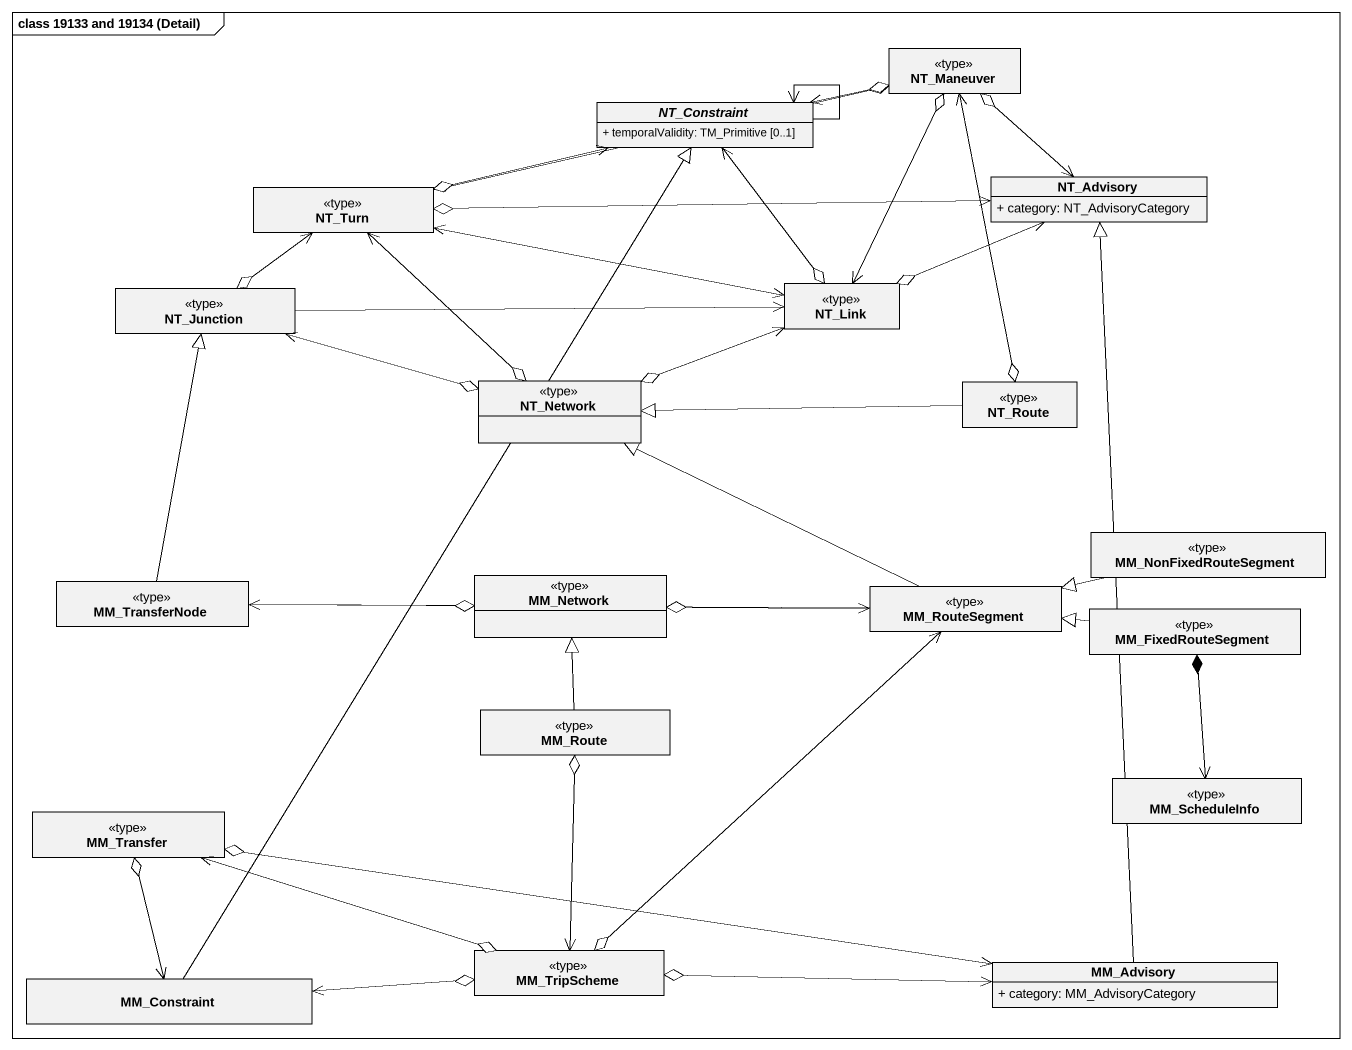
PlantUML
@startuml
mainframe class 19133 and 19134 (Detail)
hide circle
hide empty members
skinparam classAttributeIconSize 0
class NT_Maneuver <<type>>
abstract class NT_Constraint {
  + temporalValidity: TM_Primitive [0..1]
}
class NT_Turn <<type>>
class NT_Advisory {
  + category: NT_AdvisoryCategory
}
class NT_Junction <<type>>
class NT_Link <<type>>
class NT_Network <<type>>
class NT_Route <<type>>
class MM_NonFixedRouteSegment <<type>>
class MM_TransferNode <<type>>
class MM_Network <<type>>
class MM_RouteSegment <<type>>
class MM_FixedRouteSegment <<type>>
class MM_Route <<type>>
class MM_Transfer <<type>>
class MM_ScheduleInfo <<type>>
class MM_Constraint
class MM_TripScheme <<type>>
class MM_Advisory {
  + category: MM_AdvisoryCategory
}
NT_Maneuver o--> NT_Link
NT_Maneuver <--o NT_Route
NT_Constraint <-right-o NT_Maneuver
NT_Constraint --> NT_Constraint
NT_Constraint <--o NT_Link
NT_Turn <-right-o NT_Maneuver
NT_Turn o-right-> NT_Constraint
NT_Turn <--o NT_Junction
NT_Turn <-right-> NT_Link
NT_Turn <-right-> NT_Link
NT_Turn <--o NT_Network
NT_Advisory <-up-o NT_Maneuver
NT_Advisory <-left-o NT_Turn
NT_Advisory <-left-o NT_Link
NT_Junction -right-> NT_Link
NT_Junction -right-> NT_Network
NT_Junction <-right-o NT_Network
NT_Link <-left-o NT_Network
NT_Route -left-|> NT_Network
MM_NonFixedRouteSegment -left-|> MM_RouteSegment
MM_TransferNode -up-|> NT_Junction
MM_Network o-left-> MM_TransferNode
MM_Network o-right-> MM_RouteSegment
MM_RouteSegment -left-|> NT_Network
MM_RouteSegment <-left- MM_TransferNode
MM_FixedRouteSegment -left-|> MM_RouteSegment
MM_FixedRouteSegment *--> MM_ScheduleInfo
MM_Route -up-|> MM_Network
MM_Route o--> MM_TripScheme
MM_Transfer o--> MM_Constraint
MM_Transfer o-right-> MM_Advisory
MM_Constraint -up-|> NT_Constraint
MM_TripScheme o-up-> MM_RouteSegment
MM_TripScheme o-left-> MM_Transfer
MM_TripScheme o-left-> MM_Constraint
MM_TripScheme o-right-> MM_Advisory
MM_Advisory -up-|> NT_Advisory
@enduml
